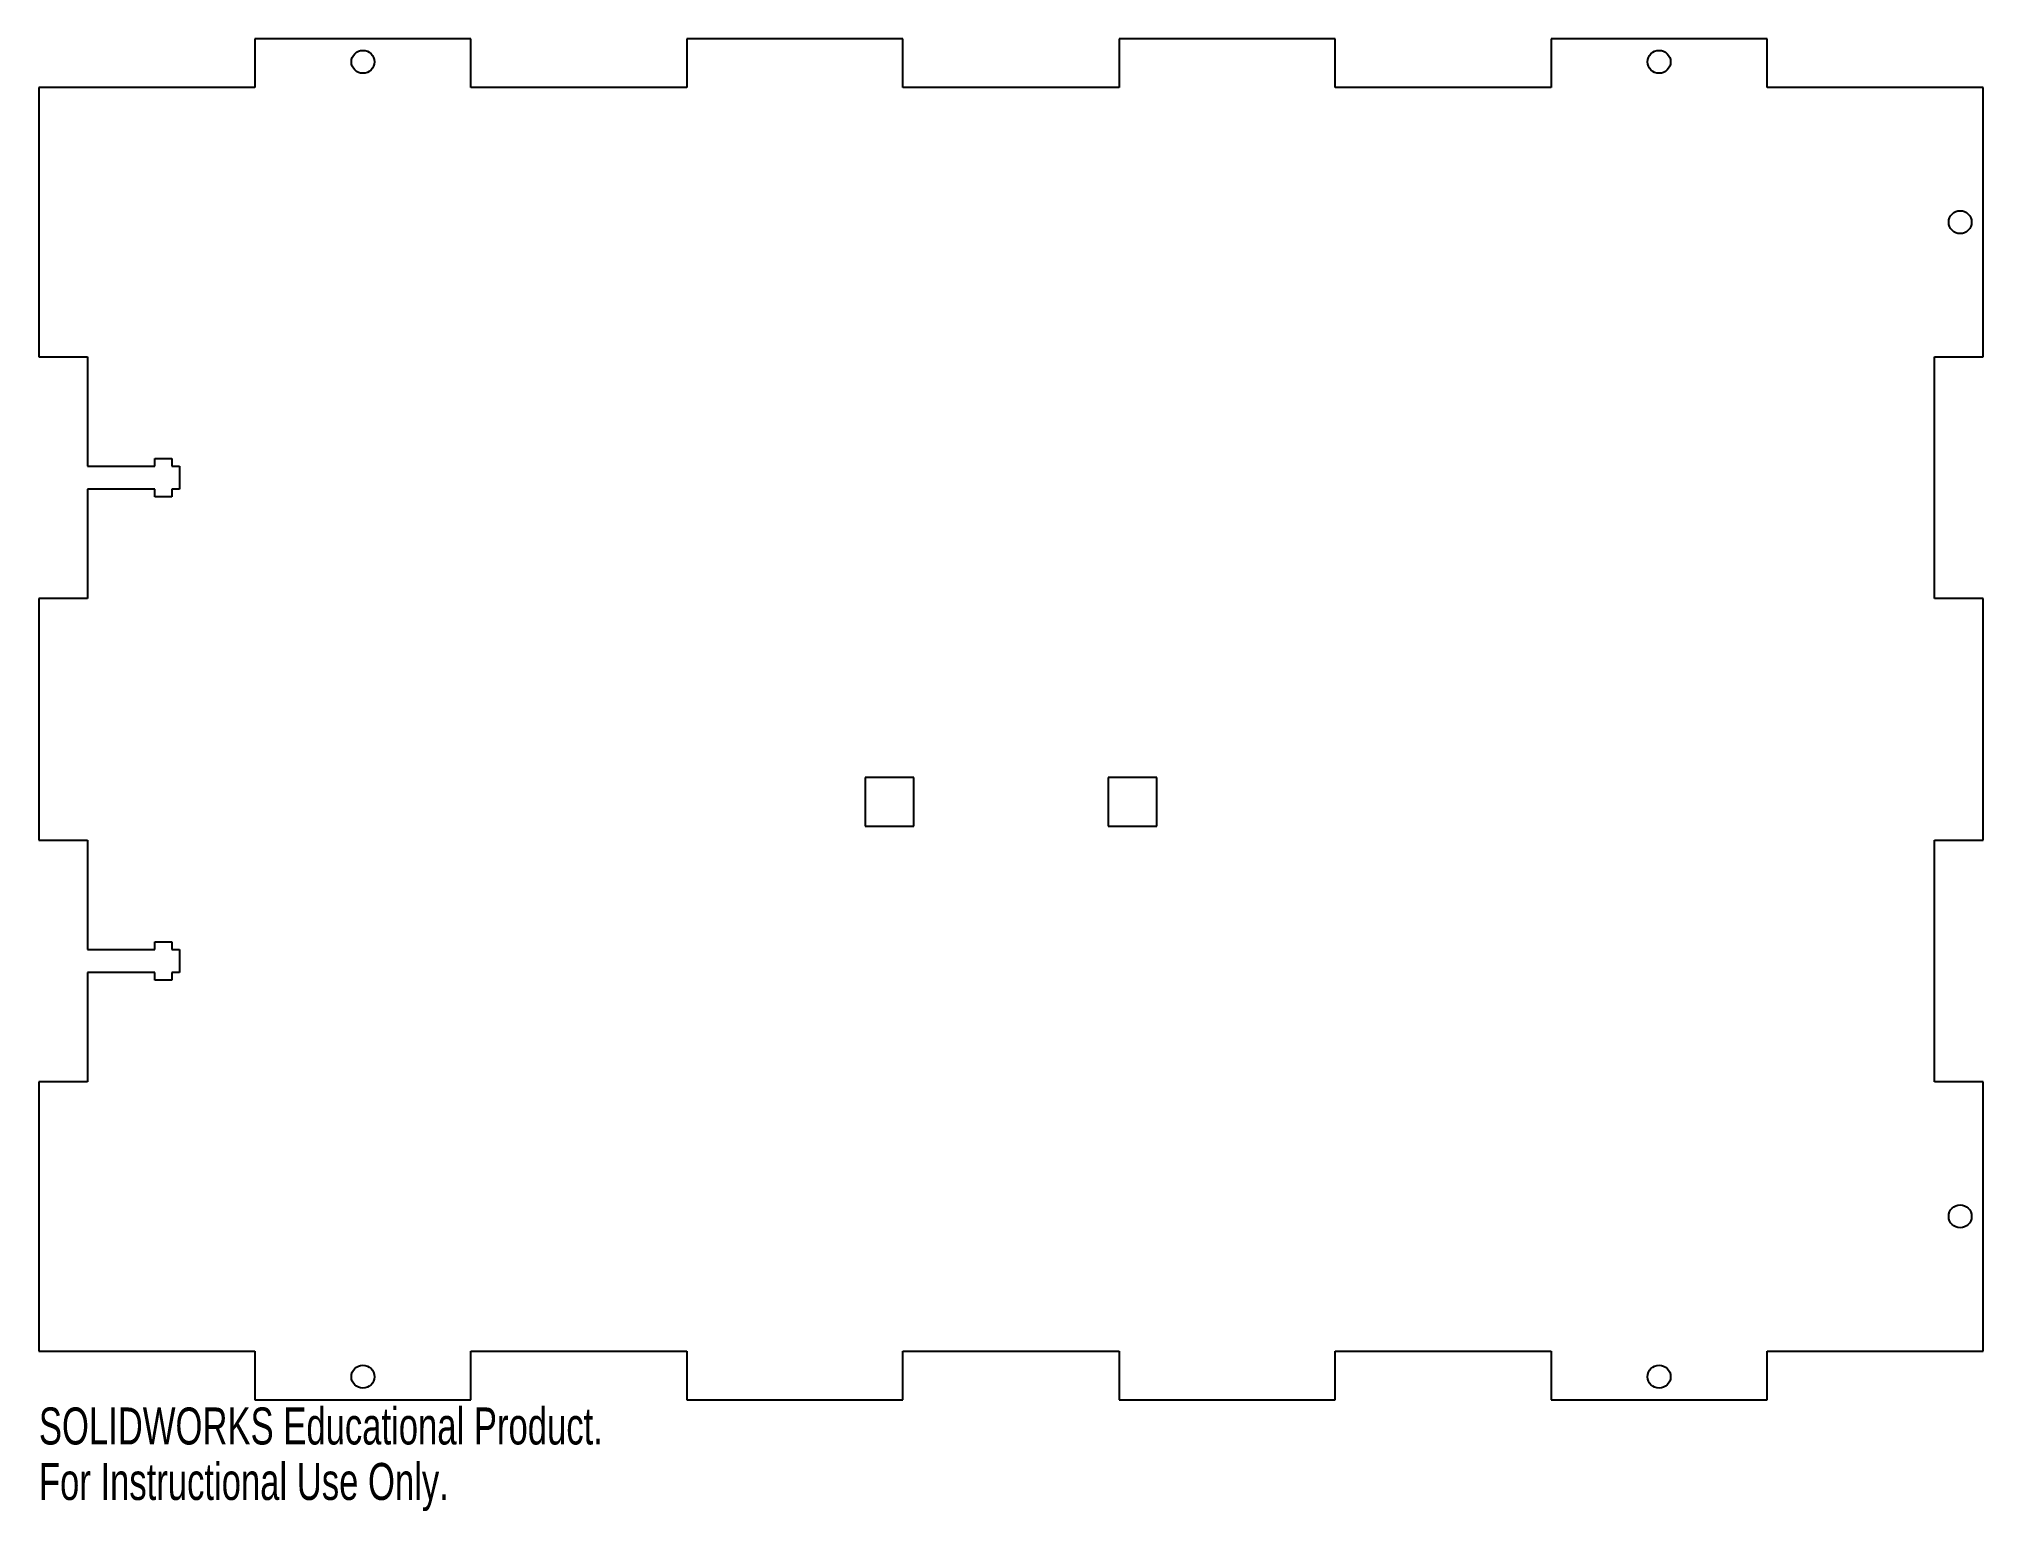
# Model space of a CAD drawing. Header units: millimetres. Extents: x -127 to 127, y -103 to 89.
import ezdxf

# ---------------------------------------------------------------- set-up
doc = ezdxf.new("R2010")
doc.units = ezdxf.units.MM
doc.styles.add('SLDTEXTSTYLE0', font='TXT', dxfattribs={"width": 0.7})

msp = doc.modelspace()

# ---------------------------------------------------------------- linework, layer by layer
at = {"color": 7, "linetype": 'Continuous', "lineweight": 25}
for p, q in [((-70.56, 88.9), (-98.78, 88.9)), ((-98.78, 88.9), (-98.78, 82.55)), ((-70.56, 82.55), (-70.56, 88.9)), ((-14.11, 88.9), (-42.33, 88.9)), ((-42.33, 88.9), (-42.33, 82.55)), ((-14.11, 82.55), (-14.11, 88.9)), ((42.33, 88.9), (14.11, 88.9)), ((14.11, 88.9), (14.11, 82.55)), ((42.33, 82.55), (42.33, 88.9)), ((98.78, 88.9), (70.56, 88.9)), ((70.56, 88.9), (70.56, 82.55)), ((98.78, 82.55), (98.78, 88.9)), ((-98.78, 82.55), (-127, 82.55)), ((-127, 82.55), (-127, 47.34)), ((-42.33, 82.55), (-70.56, 82.55)), ((14.11, 82.55), (-14.11, 82.55)), ((70.56, 82.55), (42.33, 82.55)), ((127, 82.55), (98.78, 82.55)), ((127, 47.34), (127, 82.55)), ((-127, 47.34), (-120.65, 47.34)), ((-120.65, 47.34), (-120.65, 33.07)), ((120.65, 15.78), (120.65, 47.34)), ((120.65, 47.34), (127, 47.34)), ((-120.65, 33.07), (-111.85, 33.07)), ((-111.85, 33.07), (-111.85, 34.07)), ((-111.85, 34.07), (-109.65, 34.07)), ((-109.65, 34.07), (-109.65, 33.07)), ((-109.65, 33.07), (-108.65, 33.07)), ((-108.65, 33.07), (-108.65, 30.07)), ((-111.85, 30.07), (-120.65, 30.07)), ((-120.65, 30.07), (-120.65, 15.78)), ((-111.85, 29.07), (-111.85, 30.07)), ((-109.65, 29.07), (-111.85, 29.07)), ((-108.65, 30.07), (-109.65, 30.07)), ((-109.65, 30.07), (-109.65, 29.07)), ((-120.65, 15.78), (-127, 15.78)), ((-127, 15.78), (-127, -15.79)), ((127, 15.78), (120.65, 15.78)), ((127, -15.79), (127, 15.78)), ((-12.7, -7.62), (-19.05, -7.62)), ((-19.05, -7.62), (-19.05, -13.97)), ((-12.7, -13.97), (-12.7, -7.62)), ((19.05, -7.62), (12.7, -7.62)), ((12.7, -7.62), (12.7, -13.97)), ((19.05, -13.97), (19.05, -7.62)), ((-19.05, -13.97), (-12.7, -13.97)), ((12.7, -13.97), (19.05, -13.97)), ((-127, -15.79), (-120.65, -15.79)), ((-120.65, -15.79), (-120.65, -30.07)), ((120.65, -47.35), (120.65, -15.79)), ((120.65, -15.79), (127, -15.79)), ((-120.65, -30.07), (-111.85, -30.07)), ((-111.85, -30.07), (-111.85, -29.07)), ((-111.85, -29.07), (-109.65, -29.07)), ((-109.65, -29.07), (-109.65, -30.07)), ((-109.65, -30.07), (-108.65, -30.07)), ((-108.65, -30.07), (-108.65, -33.07)), ((-111.85, -33.07), (-120.65, -33.07)), ((-120.65, -33.07), (-120.65, -47.35)), ((-111.85, -34.07), (-111.85, -33.07)), ((-109.65, -34.07), (-111.85, -34.07)), ((-108.65, -33.07), (-109.65, -33.07)), ((-109.65, -33.07), (-109.65, -34.07)), ((-120.65, -47.35), (-127, -47.35)), ((-127, -47.35), (-127, -82.55)), ((127, -47.35), (120.65, -47.35)), ((127, -82.55), (127, -47.35)), ((-127, -82.55), (-98.78, -82.55)), ((-98.78, -82.55), (-98.78, -88.9)), ((-70.56, -88.9), (-70.56, -82.55)), ((-70.56, -82.55), (-42.33, -82.55)), ((-42.33, -82.55), (-42.33, -88.9)), ((-14.11, -88.9), (-14.11, -82.55)), ((-14.11, -82.55), (14.11, -82.55)), ((14.11, -82.55), (14.11, -88.9)), ((42.33, -88.9), (42.33, -82.55)), ((42.33, -82.55), (70.56, -82.55)), ((70.56, -82.55), (70.56, -88.9)), ((98.78, -88.9), (98.78, -82.55)), ((98.78, -82.55), (127, -82.55)), ((-98.78, -88.9), (-70.56, -88.9)), ((-42.33, -88.9), (-14.11, -88.9)), ((14.11, -88.9), (42.33, -88.9)), ((70.56, -88.9), (98.78, -88.9))]:
    msp.add_line(p, q, dxfattribs=at)
for centre in [(-84.67, 85.9), (84.67, 85.9), (124, 64.95), (124, -64.95), (-84.67, -85.9), (84.67, -85.9)]:
    msp.add_circle(centre, 1.5, dxfattribs=at)

# ---------------------------------------------------------------- texts
at = {"color": 7, "linetype": 'Continuous', "char_height": 4.8336, "attachment_point": 1, "style": 'SLDTEXTSTYLE0'}
for s, insert in [('SOLIDWORKS Educational Product.', (-127, -89.92)), ('For Instructional Use Only.', (-127, -97.17))]:
    msp.add_mtext(s, dxfattribs=dict(at, insert=insert))

doc.saveas('drawing.dxf')
